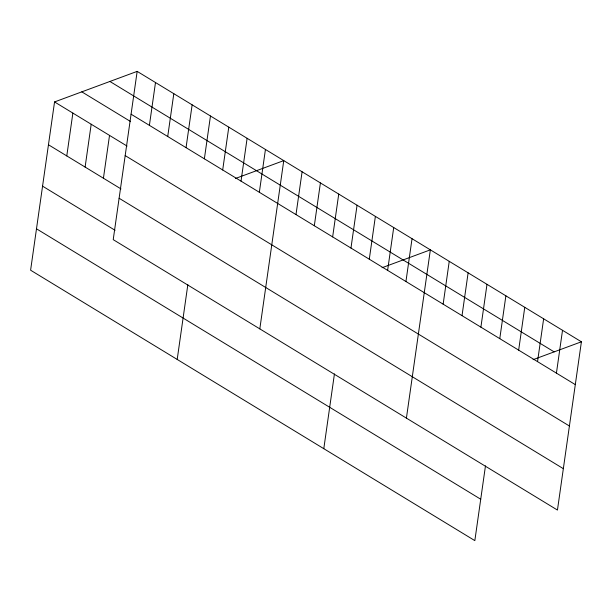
<?xml version="1.0" encoding="UTF-8"?>
<svg xmlns="http://www.w3.org/2000/svg" width="612" height="612" viewBox="0 0 612 612"><rect width="100%" height="100%" fill="white"/><g stroke="black" fill="none" stroke-linecap="round" stroke-linejoin="round"><path stroke-width="0.92" d="M137.165 71.374L113.22 239.644L557.448 510.064L581.4 341.794L137.165 71.374L54.552 101.936L30.6 270.206L474.836 540.625L485.477 465.847M66.777 155.915L72.874 113.09M85.106 167.068L91.196 124.244M103.428 178.222L109.525 135.397M149.397 125.353L155.494 82.528M167.719 136.507L173.816 93.682M186.048 147.66L192.137 104.836M204.37 158.814L210.467 115.989M177.197 359.443L187.838 284.672M222.692 169.975L228.789 127.143M241.021 181.129L247.118 138.304M259.343 192.283L265.44 149.458M259.817 328.881L283.761 160.612L235.429 178.49M295.994 214.59L302.091 171.765M314.316 225.744L320.413 182.919M332.645 236.898L338.734 194.073M350.967 248.059L357.064 205.227M323.794 448.688L334.435 373.909M369.288 259.213L375.385 216.388M387.618 270.366L393.715 227.542M405.94 281.52L412.037 238.695M406.414 418.126L430.358 249.849L382.026 267.727M443.149 304.164L449.239 261.339M462.022 315.662L468.119 272.837M480.902 327.152L486.999 284.328M499.782 338.643L505.879 295.818M518.662 350.14L524.759 307.316M537.543 361.631L543.64 318.806M556.423 373.121L562.52 330.296M533.067 359.672L581.4 341.794M109.9 81.457L554.135 351.877M131.075 114.199L575.303 384.619M81.809 91.846L130.41 121.436M54.552 101.936L127.051 146.069M125.177 155.593L569.412 426.013M48.455 144.761L120.954 188.894M119.11 198.25L563.346 468.67M42.565 186.155L115.064 230.296M36.491 228.812L480.726 499.231"/></g></svg>
